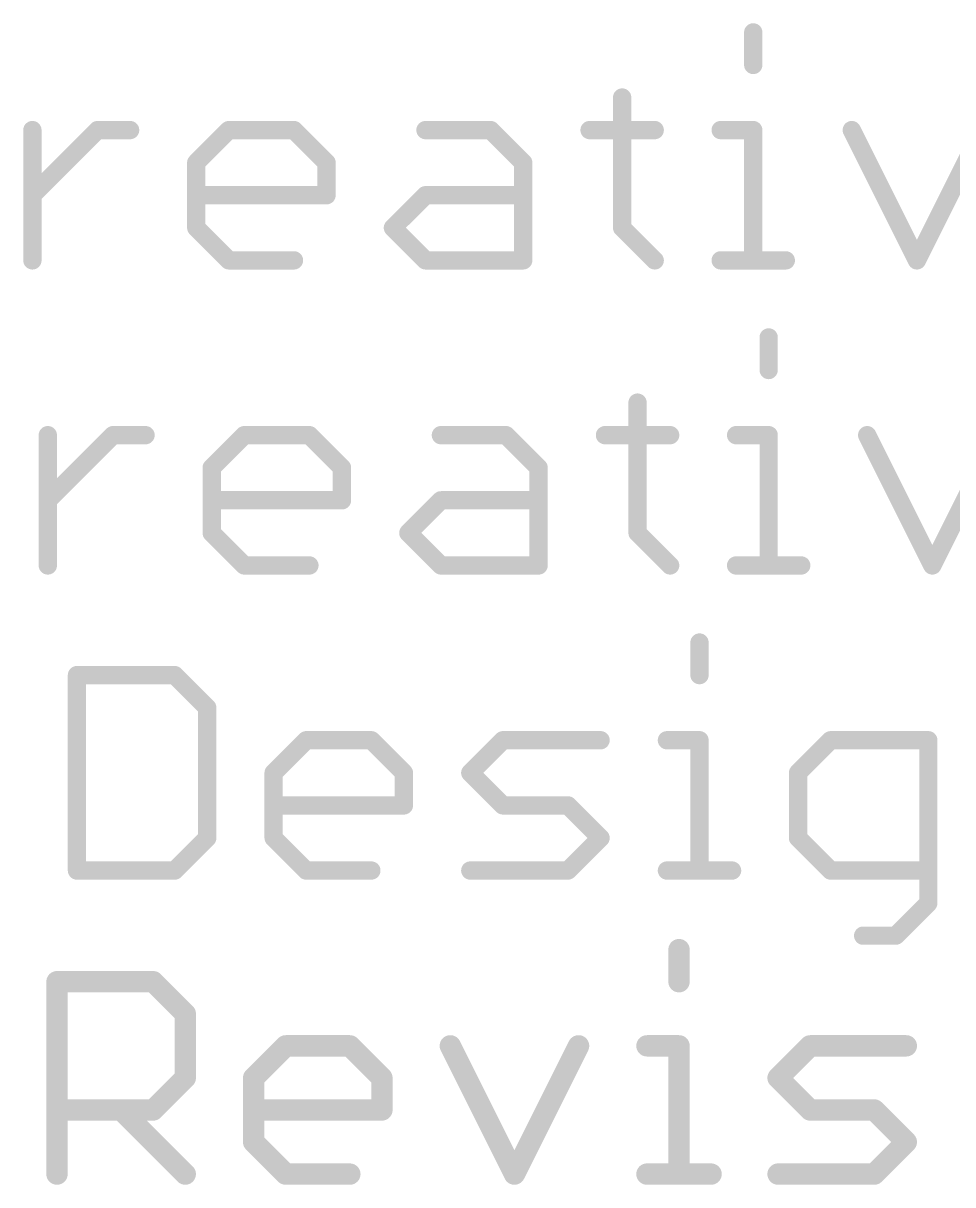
# Model space of a CAD drawing. Extents: x -119 to 11, y -11 to 11.
# Drawn here: x -87.82 to -80.08, y -2.54 to 7.13 of the extents above; entities that cross this region are included whole.
import ezdxf

# ---------------------------------------------------------------- set-up
doc = ezdxf.new("R2010")
doc.units = 0
doc.layers.add('51', color=53, linetype='CONTINUOUS')

msp = doc.modelspace()

# ---------------------------------------------------------------- linework, layer by layer
at = {"layer": '51'}
for points, const_width in [([(-81.7448, 7.0544), (-81.7448, 6.7832)], 0.1524), ([(-82.8363, 6.512), (-82.8363, 5.4274)], 0.1524), ([(-87.746, 5.1562), (-87.746, 6.2409)], 0.1524), ([(-87.746, 5.6985), (-87.2037, 6.2409)], 0.1524), ([(-87.2037, 6.2409), (-86.9325, 6.2409)], 0.1524), ([(-86.3817, 5.9697), (-86.1106, 6.2409)], 0.1524), ([(-86.1106, 6.2409), (-85.5682, 6.2409)], 0.1524), ([(-85.5682, 6.2409), (-85.2971, 5.9697)], 0.1524), ([(-84.4734, 6.2409), (-83.9311, 6.2409)], 0.1524), ([(-83.9311, 6.2409), (-83.6599, 5.9697)], 0.1524), ([(-83.1074, 6.2409), (-82.5651, 6.2409)], 0.1524), ([(-82.016, 6.2409), (-81.7448, 6.2409)], 0.1524), ([(-81.7448, 6.2409), (-81.7448, 5.1562)], 0.1524), ([(-80.9245, 6.2409), (-80.3822, 5.1562)], 0.1524), ([(-80.3822, 5.1562), (-79.8399, 6.2409)], 0.1524), ([(-86.3817, 5.4274), (-86.3817, 5.9697)], 0.1524), ([(-85.2971, 5.9697), (-85.2971, 5.6985)], 0.1524), ([(-83.6599, 5.9697), (-83.6599, 5.1562)], 0.1524), ([(-85.2971, 5.6985), (-86.3817, 5.6985)], 0.1524), ([(-84.7446, 5.4274), (-84.4734, 5.6985)], 0.1524), ([(-84.4734, 5.6985), (-83.6599, 5.6985)], 0.1524), ([(-86.1106, 5.1562), (-86.3817, 5.4274)], 0.1524), ([(-84.4734, 5.1562), (-84.7446, 5.4274)], 0.1524), ([(-82.8363, 5.4274), (-82.5651, 5.1562)], 0.1524), ([(-85.5682, 5.1562), (-86.1106, 5.1562)], 0.1524), ([(-83.6599, 5.1562), (-84.4734, 5.1562)], 0.1524), ([(-82.016, 5.1562), (-81.4737, 5.1562)], 0.1524), ([(-81.6164, 4.5144), (-81.6164, 4.2432)], 0.1524), ([(-82.7079, 3.972), (-82.7079, 2.8874)], 0.1524), ([(-87.6176, 2.6162), (-87.6176, 3.7009)], 0.1524), ([(-87.6176, 3.1585), (-87.0753, 3.7009)], 0.1524), ([(-87.0753, 3.7009), (-86.8041, 3.7009)], 0.1524), ([(-86.2533, 3.4297), (-85.9822, 3.7009)], 0.1524), ([(-85.9822, 3.7009), (-85.4398, 3.7009)], 0.1524), ([(-85.4398, 3.7009), (-85.1687, 3.4297)], 0.1524), ([(-84.345, 3.7009), (-83.8027, 3.7009)], 0.1524), ([(-83.8027, 3.7009), (-83.5315, 3.4297)], 0.1524), ([(-82.979, 3.7009), (-82.4367, 3.7009)], 0.1524), ([(-81.8876, 3.7009), (-81.6164, 3.7009)], 0.1524), ([(-81.6164, 3.7009), (-81.6164, 2.6162)], 0.1524), ([(-80.7961, 3.7009), (-80.2538, 2.6162)], 0.1524), ([(-80.2538, 2.6162), (-79.7115, 3.7009)], 0.1524), ([(-86.2533, 2.8874), (-86.2533, 3.4297)], 0.1524), ([(-85.1687, 3.4297), (-85.1687, 3.1585)], 0.1524), ([(-83.5315, 3.4297), (-83.5315, 2.6162)], 0.1524), ([(-85.1687, 3.1585), (-86.2533, 3.1585)], 0.1524), ([(-84.6162, 2.8874), (-84.345, 3.1585)], 0.1524), ([(-84.345, 3.1585), (-83.5315, 3.1585)], 0.1524), ([(-85.9822, 2.6162), (-86.2533, 2.8874)], 0.1524), ([(-84.345, 2.6162), (-84.6162, 2.8874)], 0.1524), ([(-82.7079, 2.8874), (-82.4367, 2.6162)], 0.1524), ([(-85.4398, 2.6162), (-85.9822, 2.6162)], 0.1524), ([(-83.5315, 2.6162), (-84.345, 2.6162)], 0.1524), ([(-81.8876, 2.6162), (-81.3452, 2.6162)], 0.1524), ([(-82.1922, 1.9744), (-82.1922, 1.7032)], 0.1524), ([(-87.3749, 1.7032), (-87.3749, 0.0762)], 0.1524), ([(-86.5614, 1.7032), (-87.3749, 1.7032)], 0.1524), ([(-86.2902, 1.432), (-86.5614, 1.7032)], 0.1524), ([(-86.2902, 0.3474), (-86.2902, 1.432)], 0.1524), ([(-85.7377, 0.8897), (-85.4665, 1.1609)], 0.1524), ([(-85.4665, 1.1609), (-84.9242, 1.1609)], 0.1524), ([(-84.9242, 1.1609), (-84.653, 0.8897)], 0.1524), ([(-84.1005, 0.8897), (-83.8294, 1.1609)], 0.1524), ([(-83.8294, 1.1609), (-83.0159, 1.1609)], 0.1524), ([(-82.4634, 1.1609), (-82.1922, 1.1609)], 0.1524), ([(-82.1922, 1.1609), (-82.1922, 0.0762)], 0.1524), ([(-81.1008, 1.1609), (-81.3719, 0.8897)], 0.1524), ([(-80.2873, 1.1609), (-81.1008, 1.1609)], 0.1524), ([(-80.2873, -0.195), (-80.2873, 1.1609)], 0.1524), ([(-85.7377, 0.3474), (-85.7377, 0.8897)], 0.1524), ([(-84.653, 0.8897), (-84.653, 0.6185)], 0.1524), ([(-83.8294, 0.6185), (-84.1005, 0.8897)], 0.1524), ([(-81.3719, 0.8897), (-81.3719, 0.3474)], 0.1524), ([(-84.653, 0.6185), (-85.7377, 0.6185)], 0.1524), ([(-83.2871, 0.6185), (-83.8294, 0.6185)], 0.1524), ([(-83.0159, 0.3474), (-83.2871, 0.6185)], 0.1524), ([(-86.5614, 0.0762), (-86.2902, 0.3474)], 0.1524), ([(-85.4665, 0.0762), (-85.7377, 0.3474)], 0.1524), ([(-83.2871, 0.0762), (-83.0159, 0.3474)], 0.1524), ([(-81.3719, 0.3474), (-81.1008, 0.0762)], 0.1524), ([(-87.3749, 0.0762), (-86.5614, 0.0762)], 0.1524), ([(-84.9242, 0.0762), (-85.4665, 0.0762)], 0.1524), ([(-84.1005, 0.0762), (-83.2871, 0.0762)], 0.1524), ([(-82.4634, 0.0762), (-81.9211, 0.0762)], 0.1524), ([(-81.1008, 0.0762), (-80.2873, 0.0762)], 0.1524), ([(-80.5585, -0.4661), (-80.2873, -0.195)], 0.1524), ([(-80.8296, -0.4661), (-80.5585, -0.4661)], 0.1524), ([(-82.3627, -0.5826), (-82.3627, -0.8495)], 0.1778), ([(-87.5411, -2.4511), (-87.5411, -0.8495)], 0.1778), ([(-87.5411, -0.8495), (-86.7403, -0.8495)], 0.1778), ([(-86.7403, -0.8495), (-86.4734, -1.1165)], 0.1778), ([(-86.4734, -1.1165), (-86.4734, -1.6503)], 0.1778), ([(-85.9039, -1.6503), (-85.637, -1.3834)], 0.1778), ([(-85.637, -1.3834), (-85.1032, -1.3834)], 0.1778), ([(-85.1032, -1.3834), (-84.8362, -1.6503)], 0.1778), ([(-84.2668, -1.3834), (-83.7329, -2.4511)], 0.1778), ([(-83.7329, -2.4511), (-83.1991, -1.3834)], 0.1778), ([(-82.6296, -1.3834), (-82.3627, -1.3834)], 0.1778), ([(-82.3627, -1.3834), (-82.3627, -2.4511)], 0.1778), ([(-81.5382, -1.6503), (-81.2713, -1.3834)], 0.1778), ([(-81.2713, -1.3834), (-80.4705, -1.3834)], 0.1778), ([(-86.4734, -1.6503), (-86.7403, -1.9172)], 0.1778), ([(-85.9039, -2.1842), (-85.9039, -1.6503)], 0.1778), ([(-84.8362, -1.6503), (-84.8362, -1.9172)], 0.1778), ([(-81.2713, -1.9172), (-81.5382, -1.6503)], 0.1778), ([(-86.7403, -1.9172), (-87.5411, -1.9172)], 0.1778), ([(-87.0072, -1.9172), (-86.4734, -2.4511)], 0.1778), ([(-84.8362, -1.9172), (-85.9039, -1.9172)], 0.1778), ([(-80.7374, -1.9172), (-81.2713, -1.9172)], 0.1778), ([(-80.4705, -2.1842), (-80.7374, -1.9172)], 0.1778), ([(-85.637, -2.4511), (-85.9039, -2.1842)], 0.1778), ([(-80.7374, -2.4511), (-80.4705, -2.1842)], 0.1778), ([(-85.1032, -2.4511), (-85.637, -2.4511)], 0.1778), ([(-82.6296, -2.4511), (-82.0958, -2.4511)], 0.1778), ([(-81.5382, -2.4511), (-80.7374, -2.4511)], 0.1778)]:
    msp.add_lwpolyline(points, dxfattribs=dict(at, const_width=const_width))
for points, const_width in [([(-81.7067, 7.0544, 1), (-81.7829, 7.0544)], 0.0762), ([(-81.7829, 6.7832, 1), (-81.7067, 6.7832)], 0.0762), ([(-82.7982, 6.512, 1), (-82.8744, 6.512)], 0.0762), ([(-87.7079, 6.2409, 1), (-87.7841, 6.2409)], 0.0762), ([(-87.2037, 6.279, 1), (-87.2037, 6.2028)], 0.0762), ([(-87.1768, 6.2139, 1), (-87.2306, 6.2678)], 0.0762), ([(-86.9325, 6.2028, 1), (-86.9325, 6.279)], 0.0762), ([(-86.1106, 6.279, 1), (-86.1106, 6.2028)], 0.0762), ([(-86.0836, 6.2139, 1), (-86.1375, 6.2678)], 0.0762), ([(-85.5413, 6.2678, 1), (-85.5952, 6.2139)], 0.0762), ([(-85.5682, 6.2028, 1), (-85.5682, 6.279)], 0.0762), ([(-84.4734, 6.279, 1), (-84.4734, 6.2028)], 0.0762), ([(-83.9041, 6.2678, 1), (-83.958, 6.2139)], 0.0762), ([(-83.9311, 6.2028, 1), (-83.9311, 6.279)], 0.0762), ([(-83.1074, 6.279, 1), (-83.1074, 6.2028)], 0.0762), ([(-82.5651, 6.2028, 1), (-82.5651, 6.279)], 0.0762), ([(-82.016, 6.279, 1), (-82.016, 6.2028)], 0.0762), ([(-81.7067, 6.2409, 1), (-81.7829, 6.2409)], 0.0762), ([(-81.7448, 6.2028, 1), (-81.7448, 6.279)], 0.0762), ([(-80.8905, 6.2579, 1), (-80.9586, 6.2238)], 0.0762), ([(-86.3436, 5.9697, 1), (-86.4198, 5.9697)], 0.0762), ([(-86.4087, 5.9966, 1), (-86.3548, 5.9428)], 0.0762), ([(-85.259, 5.9697, 1), (-85.3352, 5.9697)], 0.0762), ([(-85.324, 5.9428, 1), (-85.2701, 5.9966)], 0.0762), ([(-83.6218, 5.9697, 1), (-83.698, 5.9697)], 0.0762), ([(-83.6869, 5.9428, 1), (-83.633, 5.9966)], 0.0762), ([(-87.773, 5.7255, 1), (-87.7191, 5.6716)], 0.0762), ([(-86.3817, 5.7366, 1), (-86.3817, 5.6604)], 0.0762), ([(-85.3352, 5.6985, 1), (-85.259, 5.6985)], 0.0762), ([(-85.2971, 5.6604, 1), (-85.2971, 5.7366)], 0.0762), ([(-84.4734, 5.7366, 1), (-84.4734, 5.6604)], 0.0762), ([(-84.4465, 5.6716, 1), (-84.5004, 5.7255)], 0.0762), ([(-83.6599, 5.6604, 1), (-83.6599, 5.7366)], 0.0762), ([(-86.3548, 5.4543, 1), (-86.4087, 5.4004)], 0.0762), ([(-86.4198, 5.4274, 1), (-86.3436, 5.4274)], 0.0762), ([(-84.7176, 5.4543, 1), (-84.7715, 5.4004)], 0.0762), ([(-84.7715, 5.4543, 1), (-84.7176, 5.4004)], 0.0762), ([(-82.8093, 5.4543, 1), (-82.8632, 5.4004)], 0.0762), ([(-82.8744, 5.4274, 1), (-82.7982, 5.4274)], 0.0762), ([(-86.1106, 5.1943, 1), (-86.1106, 5.1181)], 0.0762), ([(-85.5682, 5.1181, 1), (-85.5682, 5.1943)], 0.0762), ([(-84.4734, 5.1943, 1), (-84.4734, 5.1181)], 0.0762), ([(-83.6599, 5.1181, 1), (-83.6599, 5.1943)], 0.0762), ([(-82.016, 5.1943, 1), (-82.016, 5.1181)], 0.0762), ([(-81.4737, 5.1181, 1), (-81.4737, 5.1943)], 0.0762), ([(-87.7841, 5.1562, 1), (-87.7079, 5.1562)], 0.0762), ([(-86.1375, 5.1293, 1), (-86.0836, 5.1831)], 0.0762), ([(-84.5004, 5.1293, 1), (-84.4465, 5.1831)], 0.0762), ([(-83.698, 5.1562, 1), (-83.6218, 5.1562)], 0.0762), ([(-82.592, 5.1293, 1), (-82.5382, 5.1831)], 0.0762), ([(-81.7829, 5.1562, 1), (-81.7067, 5.1562)], 0.0762), ([(-80.4163, 5.1732, 1), (-80.3481, 5.1392)], 0.0762), ([(-80.4163, 5.1392, 1), (-80.3481, 5.1732)], 0.0762), ([(-81.5783, 4.5144, 1), (-81.6545, 4.5144)], 0.0762), ([(-81.6545, 4.2432, 1), (-81.5783, 4.2432)], 0.0762), ([(-82.6698, 3.972, 1), (-82.746, 3.972)], 0.0762), ([(-87.5795, 3.7009, 1), (-87.6557, 3.7009)], 0.0762), ([(-87.0753, 3.739, 1), (-87.0753, 3.6628)], 0.0762), ([(-87.0484, 3.6739, 1), (-87.1022, 3.7278)], 0.0762), ([(-86.8041, 3.6628, 1), (-86.8041, 3.739)], 0.0762), ([(-85.9822, 3.739, 1), (-85.9822, 3.6628)], 0.0762), ([(-85.9552, 3.6739, 1), (-86.0091, 3.7278)], 0.0762), ([(-85.4129, 3.7278, 1), (-85.4668, 3.6739)], 0.0762), ([(-85.4398, 3.6628, 1), (-85.4398, 3.739)], 0.0762), ([(-84.345, 3.739, 1), (-84.345, 3.6628)], 0.0762), ([(-83.7757, 3.7278, 1), (-83.8296, 3.6739)], 0.0762), ([(-83.8027, 3.6628, 1), (-83.8027, 3.739)], 0.0762), ([(-82.979, 3.739, 1), (-82.979, 3.6628)], 0.0762), ([(-82.4367, 3.6628, 1), (-82.4367, 3.739)], 0.0762), ([(-81.8876, 3.739, 1), (-81.8876, 3.6628)], 0.0762), ([(-81.5783, 3.7009, 1), (-81.6545, 3.7009)], 0.0762), ([(-81.6164, 3.6628, 1), (-81.6164, 3.739)], 0.0762), ([(-80.7621, 3.7179, 1), (-80.8302, 3.6838)], 0.0762), ([(-86.2152, 3.4297, 1), (-86.2914, 3.4297)], 0.0762), ([(-86.2803, 3.4566, 1), (-86.2264, 3.4028)], 0.0762), ([(-85.1306, 3.4297, 1), (-85.2068, 3.4297)], 0.0762), ([(-85.1956, 3.4028, 1), (-85.1417, 3.4566)], 0.0762), ([(-83.4934, 3.4297, 1), (-83.5696, 3.4297)], 0.0762), ([(-83.5585, 3.4028, 1), (-83.5046, 3.4566)], 0.0762), ([(-87.6446, 3.1855, 1), (-87.5907, 3.1316)], 0.0762), ([(-86.2533, 3.1966, 1), (-86.2533, 3.1204)], 0.0762), ([(-85.2068, 3.1585, 1), (-85.1306, 3.1585)], 0.0762), ([(-85.1687, 3.1204, 1), (-85.1687, 3.1966)], 0.0762), ([(-84.345, 3.1966, 1), (-84.345, 3.1204)], 0.0762), ([(-84.3181, 3.1316, 1), (-84.3719, 3.1855)], 0.0762), ([(-83.5315, 3.1204, 1), (-83.5315, 3.1966)], 0.0762), ([(-86.2264, 2.9143, 1), (-86.2803, 2.8604)], 0.0762), ([(-86.2914, 2.8874, 1), (-86.2152, 2.8874)], 0.0762), ([(-84.5892, 2.9143, 1), (-84.6431, 2.8604)], 0.0762), ([(-84.6431, 2.9143, 1), (-84.5892, 2.8604)], 0.0762), ([(-82.6809, 2.9143, 1), (-82.7348, 2.8604)], 0.0762), ([(-82.746, 2.8874, 1), (-82.6698, 2.8874)], 0.0762), ([(-87.6557, 2.6162, 1), (-87.5795, 2.6162)], 0.0762), ([(-85.9822, 2.6543, 1), (-85.9822, 2.5781)], 0.0762), ([(-86.0091, 2.5893, 1), (-85.9552, 2.6431)], 0.0762), ([(-85.4398, 2.5781, 1), (-85.4398, 2.6543)], 0.0762), ([(-84.345, 2.6543, 1), (-84.345, 2.5781)], 0.0762), ([(-84.3719, 2.5893, 1), (-84.3181, 2.6431)], 0.0762), ([(-83.5696, 2.6162, 1), (-83.4934, 2.6162)], 0.0762), ([(-83.5315, 2.5781, 1), (-83.5315, 2.6543)], 0.0762), ([(-82.4636, 2.5893, 1), (-82.4097, 2.6431)], 0.0762), ([(-81.8876, 2.6543, 1), (-81.8876, 2.5781)], 0.0762), ([(-81.6545, 2.6162, 1), (-81.5783, 2.6162)], 0.0762), ([(-81.3452, 2.5781, 1), (-81.3452, 2.6543)], 0.0762), ([(-80.2879, 2.6332, 1), (-80.2197, 2.5992)], 0.0762), ([(-80.2879, 2.5992, 1), (-80.2197, 2.6332)], 0.0762), ([(-82.1541, 1.9744, 1), (-82.2303, 1.9744)], 0.0762), ([(-87.3368, 1.7032, 1), (-87.413, 1.7032)], 0.0762), ([(-87.3749, 1.7413, 1), (-87.3749, 1.6651)], 0.0762), ([(-86.5344, 1.7301, 1), (-86.5883, 1.6762)], 0.0762), ([(-86.5614, 1.6651, 1), (-86.5614, 1.7413)], 0.0762), ([(-82.2303, 1.7032, 1), (-82.1541, 1.7032)], 0.0762), ([(-86.2521, 1.432, 1), (-86.3283, 1.432)], 0.0762), ([(-86.3171, 1.4051, 1), (-86.2633, 1.459)], 0.0762), ([(-85.4665, 1.199, 1), (-85.4665, 1.1228)], 0.0762), ([(-85.4396, 1.1339, 1), (-85.4935, 1.1878)], 0.0762), ([(-84.8973, 1.1878, 1), (-84.9511, 1.1339)], 0.0762), ([(-84.9242, 1.1228, 1), (-84.9242, 1.199)], 0.0762), ([(-83.8294, 1.199, 1), (-83.8294, 1.1228)], 0.0762), ([(-83.8024, 1.1339, 1), (-83.8563, 1.1878)], 0.0762), ([(-83.0159, 1.1228, 1), (-83.0159, 1.199)], 0.0762), ([(-82.4634, 1.199, 1), (-82.4634, 1.1228)], 0.0762), ([(-82.1541, 1.1609, 1), (-82.2303, 1.1609)], 0.0762), ([(-82.1922, 1.1228, 1), (-82.1922, 1.199)], 0.0762), ([(-81.1008, 1.199, 1), (-81.1008, 1.1228)], 0.0762), ([(-81.0738, 1.1339, 1), (-81.1277, 1.1878)], 0.0762), ([(-80.2492, 1.1609, 1), (-80.3254, 1.1609)], 0.0762), ([(-80.2873, 1.1228, 1), (-80.2873, 1.199)], 0.0762), ([(-85.6996, 0.8897, 1), (-85.7758, 0.8897)], 0.0762), ([(-85.7646, 0.9166, 1), (-85.7108, 0.8628)], 0.0762), ([(-84.6149, 0.8897, 1), (-84.6911, 0.8897)], 0.0762), ([(-84.68, 0.8628, 1), (-84.6261, 0.9166)], 0.0762), ([(-84.0736, 0.9166, 1), (-84.1275, 0.8628)], 0.0762), ([(-84.1275, 0.9166, 1), (-84.0736, 0.8628)], 0.0762), ([(-81.3338, 0.8897, 1), (-81.41, 0.8897)], 0.0762), ([(-81.3989, 0.9166, 1), (-81.345, 0.8628)], 0.0762), ([(-85.7377, 0.6566, 1), (-85.7377, 0.5804)], 0.0762), ([(-84.653, 0.5804, 1), (-84.653, 0.6566)], 0.0762), ([(-83.8294, 0.6566, 1), (-83.8294, 0.5804)], 0.0762), ([(-83.8563, 0.5916, 1), (-83.8024, 0.6455)], 0.0762), ([(-83.2601, 0.6455, 1), (-83.314, 0.5916)], 0.0762), ([(-83.2871, 0.5804, 1), (-83.2871, 0.6566)], 0.0762), ([(-84.6911, 0.6185, 1), (-84.6149, 0.6185)], 0.0762), ([(-86.2633, 0.3204, 1), (-86.3171, 0.3743)], 0.0762), ([(-85.7108, 0.3743, 1), (-85.7646, 0.3204)], 0.0762), ([(-82.9889, 0.3204, 1), (-83.0428, 0.3743)], 0.0762), ([(-83.0428, 0.3204, 1), (-82.9889, 0.3743)], 0.0762), ([(-81.345, 0.3743, 1), (-81.3989, 0.3204)], 0.0762), ([(-86.3283, 0.3474, 1), (-86.2521, 0.3474)], 0.0762), ([(-85.7758, 0.3474, 1), (-85.6996, 0.3474)], 0.0762), ([(-81.41, 0.3474, 1), (-81.3338, 0.3474)], 0.0762), ([(-87.3749, 0.1143, 1), (-87.3749, 0.0381)], 0.0762), ([(-87.413, 0.0762, 1), (-87.3368, 0.0762)], 0.0762), ([(-86.5883, 0.1031, 1), (-86.5344, 0.0493)], 0.0762), ([(-86.5614, 0.0381, 1), (-86.5614, 0.1143)], 0.0762), ([(-85.4665, 0.1143, 1), (-85.4665, 0.0381)], 0.0762), ([(-85.4935, 0.0493, 1), (-85.4396, 0.1031)], 0.0762), ([(-84.9242, 0.0381, 1), (-84.9242, 0.1143)], 0.0762), ([(-84.1005, 0.1143, 1), (-84.1005, 0.0381)], 0.0762), ([(-83.314, 0.1031, 1), (-83.2601, 0.0493)], 0.0762), ([(-83.2871, 0.0381, 1), (-83.2871, 0.1143)], 0.0762), ([(-82.4634, 0.1143, 1), (-82.4634, 0.0381)], 0.0762), ([(-82.2303, 0.0762, 1), (-82.1541, 0.0762)], 0.0762), ([(-81.9211, 0.0381, 1), (-81.9211, 0.1143)], 0.0762), ([(-81.1008, 0.1143, 1), (-81.1008, 0.0381)], 0.0762), ([(-81.1277, 0.0493, 1), (-81.0738, 0.1031)], 0.0762), ([(-80.2873, 0.0381, 1), (-80.2873, 0.1143)], 0.0762), ([(-80.3254, -0.195, 1), (-80.2492, -0.195)], 0.0762), ([(-80.2603, -0.2219, 1), (-80.3142, -0.168)], 0.0762), ([(-80.8296, -0.428, 1), (-80.8296, -0.5042)], 0.0762), ([(-80.5854, -0.4392, 1), (-80.5315, -0.4931)], 0.0762), ([(-80.5585, -0.5042, 1), (-80.5585, -0.428)], 0.0762), ([(-82.3183, -0.5826, 1), (-82.4072, -0.5826)], 0.0889), ([(-87.5411, -0.8051, 1), (-87.5411, -0.894)], 0.0889), ([(-87.4967, -0.8495, 1), (-87.5855, -0.8495)], 0.0889), ([(-86.7089, -0.8181, 1), (-86.7717, -0.881)], 0.0889), ([(-86.7403, -0.894, 1), (-86.7403, -0.8051)], 0.0889), ([(-82.4072, -0.8495, 1), (-82.3183, -0.8495)], 0.0889), ([(-86.4289, -1.1165, 1), (-86.5178, -1.1165)], 0.0889), ([(-86.5048, -1.1479, 1), (-86.442, -1.085)], 0.0889), ([(-85.637, -1.3389, 1), (-85.637, -1.4278)], 0.0889), ([(-85.6056, -1.4148, 1), (-85.6684, -1.352)], 0.0889), ([(-85.0717, -1.352, 1), (-85.1346, -1.4148)], 0.0889), ([(-85.1032, -1.4278, 1), (-85.1032, -1.3389)], 0.0889), ([(-84.227, -1.3635, 1), (-84.3065, -1.4033)], 0.0889), ([(-83.1593, -1.4033, 1), (-83.2388, -1.3635)], 0.0889), ([(-82.6296, -1.3389, 1), (-82.6296, -1.4278)], 0.0889), ([(-82.3183, -1.3834, 1), (-82.4072, -1.3834)], 0.0889), ([(-82.3627, -1.4278, 1), (-82.3627, -1.3389)], 0.0889), ([(-81.2713, -1.3389, 1), (-81.2713, -1.4278)], 0.0889), ([(-81.2398, -1.4148, 1), (-81.3027, -1.352)], 0.0889), ([(-80.4705, -1.4278, 1), (-80.4705, -1.3389)], 0.0889), ([(-86.5178, -1.6503, 1), (-86.4289, -1.6503)], 0.0889), ([(-86.442, -1.6817, 1), (-86.5048, -1.6189)], 0.0889), ([(-85.8595, -1.6503, 1), (-85.9484, -1.6503)], 0.0889), ([(-85.9354, -1.6189, 1), (-85.8725, -1.6817)], 0.0889), ([(-84.7918, -1.6503, 1), (-84.8807, -1.6503)], 0.0889), ([(-84.8677, -1.6817, 1), (-84.8048, -1.6189)], 0.0889), ([(-81.5068, -1.6189, 1), (-81.5696, -1.6817)], 0.0889), ([(-81.5696, -1.6189, 1), (-81.5068, -1.6817)], 0.0889), ([(-87.5411, -1.8728, 1), (-87.5411, -1.9617)], 0.0889), ([(-86.9758, -1.8858, 1), (-87.0387, -1.9487)], 0.0889), ([(-86.7403, -1.9617, 1), (-86.7403, -1.8728)], 0.0889), ([(-85.9039, -1.8728, 1), (-85.9039, -1.9617)], 0.0889), ([(-84.8362, -1.9617, 1), (-84.8362, -1.8728)], 0.0889), ([(-81.2713, -1.8728, 1), (-81.2713, -1.9617)], 0.0889), ([(-80.706, -1.8858, 1), (-80.7688, -1.9487)], 0.0889), ([(-80.7374, -1.9617, 1), (-80.7374, -1.8728)], 0.0889), ([(-86.7717, -1.8858, 1), (-86.7089, -1.9487)], 0.0889), ([(-84.8807, -1.9172, 1), (-84.7918, -1.9172)], 0.0889), ([(-81.3027, -1.9487, 1), (-81.2398, -1.8858)], 0.0889), ([(-85.8725, -2.1527, 1), (-85.9354, -2.2156)], 0.0889), ([(-80.4391, -2.2156, 1), (-80.5019, -2.1527)], 0.0889), ([(-80.5019, -2.2156, 1), (-80.4391, -2.1527)], 0.0889), ([(-85.9484, -2.1842, 1), (-85.8595, -2.1842)], 0.0889), ([(-87.5855, -2.4511, 1), (-87.4967, -2.4511)], 0.0889), ([(-86.5048, -2.4825, 1), (-86.442, -2.4197)], 0.0889), ([(-85.637, -2.4067, 1), (-85.637, -2.4956)], 0.0889), ([(-85.6684, -2.4825, 1), (-85.6056, -2.4197)], 0.0889), ([(-85.1032, -2.4956, 1), (-85.1032, -2.4067)], 0.0889), ([(-83.7727, -2.4312, 1), (-83.6932, -2.471)], 0.0889), ([(-83.7727, -2.471, 1), (-83.6932, -2.4312)], 0.0889), ([(-82.6296, -2.4067, 1), (-82.6296, -2.4956)], 0.0889), ([(-82.4072, -2.4511, 1), (-82.3183, -2.4511)], 0.0889), ([(-82.0958, -2.4956, 1), (-82.0958, -2.4067)], 0.0889), ([(-81.5382, -2.4067, 1), (-81.5382, -2.4956)], 0.0889), ([(-80.7688, -2.4197, 1), (-80.706, -2.4825)], 0.0889), ([(-80.7374, -2.4956, 1), (-80.7374, -2.4067)], 0.0889)]:
    msp.add_lwpolyline(points, format="xyb", dxfattribs=dict(at, const_width=const_width))

doc.saveas('drawing.dxf')
